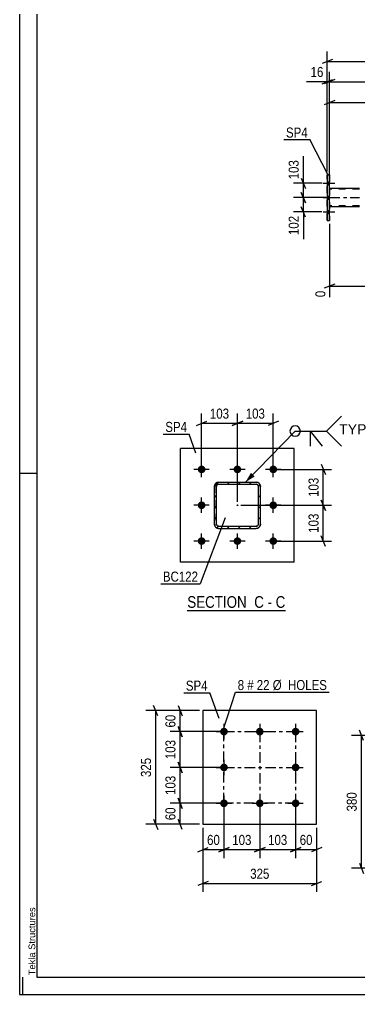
# Model space of a CAD drawing. Header units: millimetres. Extents: x 0 to 841, y 0 to 594.
# Drawn here: x 0 to 97.3, y 0 to 278.8 of the extents above; entities that cross this region are included whole.
import ezdxf

# ---------------------------------------------------------------- set-up
doc = ezdxf.new("R2010")
doc.units = ezdxf.units.MM
doc.linetypes.add('DXK_LINE_DOT2', pattern=[3.9198, 1.9599, -1.9599])
doc.linetypes.add('DXK_LINE_DOT3', pattern=[5.9187, 2.979, -0.9799, 0.9799, -0.9799])
doc.styles.add('Arial', font='ARIAL.TTF', dxfattribs={"height": 0.2})
doc.styles.add('Arial Narrow', font='ARIALN.TTF', dxfattribs={"height": 0.2})

# ---------------------------------------------------------------- blocks, each defined once
blk = doc.blocks.new('Unknown-275727292-1135 - 18137')
at = {"color": 5, "linetype": 'Continuous'}
for p, q in [((0, 594), (0, 0)), ((5, 589), (5, 5)), ((5, 149), (0, 149)), ((1, 0), (1, 5)), ((5, 5), (836, 5)), ((0, 0), (841, 0))]:
    blk.add_line(p, q, dxfattribs=at)
at = {"color": 174, "linetype": 'Continuous', "style": 'Arial'}
blk.add_text('Tekla Structures', height=1.9102, rotation=90, dxfattribs=at).set_placement((4.5, 5.5))
blk = doc.blocks.new('Unknown-275727292-13 - 4971')
at = {"color": 6, "linetype": 'Continuous'}
blk.add_line((48, 109.83), (76.07, 109.83), dxfattribs=at)
at = {"color": 0, "linetype": 'Continuous'}
blk.add_wipeout([(66.11, 110.58), (66.11, 114.08), (48, 114.08), (48, 110.58)], dxfattribs=at)
at = {"color": 7, "linetype": 'Continuous', "style": 'Arial Narrow'}
blk.add_text('SECTION ', height=3.34, dxfattribs=at).set_placement((48, 110.58))
at = {"color": 0, "linetype": 'Continuous'}
blk.add_wipeout([(69.93, 110.58), (69.93, 114.08), (67.16, 114.08), (67.16, 110.58)], dxfattribs=at)
blk.add_wipeout([(72.25, 110.58), (72.25, 114.08), (70.98, 114.08), (70.98, 110.58)], dxfattribs=at)
at = {"color": 7, "linetype": 'Continuous', "style": 'Arial Narrow'}
blk.add_text('C', height=3.34, dxfattribs=at).set_placement((67.16, 110.58))
at = {"color": 0, "linetype": 'Continuous'}
blk.add_wipeout([(76.07, 110.58), (76.07, 114.08), (73.3, 114.08), (73.3, 110.58)], dxfattribs=at)
at = {"color": 7, "linetype": 'Continuous', "style": 'Arial Narrow'}
for s, p in [('-', (70.98, 110.58)), ('C', (73.3, 110.58))]:
    blk.add_text(s, height=3.34, dxfattribs=at).set_placement(p)
blk = doc.blocks.new('Part-275727292-4285 - 4207')
at = {"color": 2, "linetype": 'Continuous'}
for p, q in [((97.23, 230.53), (88.71, 230.53)), ((97.23, 225.25), (88.71, 225.25))]:
    blk.add_line(p, q, dxfattribs=at)
at = {"color": 7, "linetype": 'DXK_LINE_DOT2'}
for p, q in [((88.71, 230.53), (88.71, 230.53)), ((88.71, 230.53), (88.71, 225.25)), ((88.71, 225.25), (88.71, 230.53)), ((97.23, 230.29), (88.71, 230.29)), ((97.23, 225.49), (88.71, 225.49)), ((88.71, 225.25), (88.71, 225.25))]:
    blk.add_line(p, q, dxfattribs=at)
at = {"color": 7, "linetype": 'DXK_LINE_DOT3'}
blk.add_line((88.71, 227.89), (97.23, 227.89), dxfattribs=at)
blk = doc.blocks.new('Bolt-275727292-4305 - 4207')
at = {"linetype": 'Continuous'}
for points in [[(88.71, 231.55), (88.71, 232.43), (88.07, 232.43), (88.07, 231.55)], [(88.71, 231.55), (88.71, 232.43), (88.07, 232.43), (88.07, 231.55)], [(88.71, 231.55), (88.71, 232.43), (88.07, 232.43), (88.07, 231.55)], [(88.71, 227.45), (88.71, 228.33), (88.07, 228.33), (88.07, 227.45)], [(88.71, 227.45), (88.71, 228.33), (88.07, 228.33), (88.07, 227.45)], [(88.71, 223.35), (88.71, 224.23), (88.07, 224.23), (88.07, 223.35)], [(88.71, 223.35), (88.71, 224.23), (88.07, 224.23), (88.07, 223.35)], [(88.71, 223.35), (88.71, 224.23), (88.07, 224.23), (88.07, 223.35)]]:
    blk.add_hatch(color=1, dxfattribs=at).paths.add_polyline_path(points)
at = {"color": 1, "linetype": 'Continuous'}
for p, q in [((86.91, 231.99), (90.23, 231.99)), ((86.91, 231.99), (90.23, 231.99)), ((86.91, 231.99), (90.23, 231.99)), ((88.07, 232.43), (88.71, 232.43)), ((88.07, 232.43), (88.71, 232.43)), ((88.07, 232.43), (88.71, 232.43)), ((88.07, 231.55), (88.71, 231.55)), ((88.07, 231.55), (88.71, 231.55)), ((88.07, 231.55), (88.71, 231.55)), ((86.91, 227.89), (90.23, 227.89)), ((86.91, 227.89), (90.23, 227.89)), ((88.07, 228.33), (88.71, 228.33)), ((88.07, 228.33), (88.71, 228.33)), ((88.07, 227.45), (88.71, 227.45)), ((88.07, 227.45), (88.71, 227.45)), ((86.91, 223.79), (90.23, 223.79)), ((86.91, 223.79), (90.23, 223.79)), ((86.91, 223.79), (90.23, 223.79)), ((88.07, 224.23), (88.71, 224.23)), ((88.07, 224.23), (88.71, 224.23)), ((88.07, 224.23), (88.71, 224.23)), ((88.07, 223.35), (88.71, 223.35)), ((88.07, 223.35), (88.71, 223.35)), ((88.07, 223.35), (88.71, 223.35))]:
    blk.add_line(p, q, dxfattribs=at)
blk = doc.blocks.new('Part-275727292-4377 - 4207')
at = {"color": 2, "linetype": 'Continuous'}
for p, q in [((88.71, 234.39), (88.07, 234.39)), ((88.07, 234.39), (88.07, 221.39)), ((88.71, 221.39), (88.71, 234.39)), ((88.07, 221.39), (88.71, 221.39))]:
    blk.add_line(p, q, dxfattribs=at)
at = {"color": 7, "linetype": 'DXK_LINE_DOT2'}
for p, q in [((88.07, 221.39), (88.07, 234.39)), ((88.71, 234.39), (88.71, 221.39))]:
    blk.add_line(p, q, dxfattribs=at)
blk = doc.blocks.new('Part-275727292-5068 - 4971')
at = {"color": 2, "linetype": 'Continuous'}
for p, q in [((78.6, 156.16), (46.1, 156.16)), ((46.1, 123.66), (46.1, 156.16)), ((78.6, 123.66), (78.6, 156.16)), ((78.6, 123.66), (46.1, 123.66))]:
    blk.add_line(p, q, dxfattribs=at)
blk = doc.blocks.new('Bolt-275727292-5070 - 4971')
at = {"linetype": 'Continuous'}
for points in [[(52.1, 149.06, -1), (52.1, 151.26, -1)], [(62.35, 149.06, -1), (62.35, 151.26, -1)], [(72.6, 149.06, -1), (72.6, 151.26, -1)], [(52.1, 138.81, -1), (52.1, 141.01, -1)], [(72.6, 138.81, -1), (72.6, 141.01, -1)], [(52.1, 128.56, -1), (52.1, 130.76, -1)], [(62.35, 128.56, -1), (62.35, 130.76, -1)], [(72.6, 128.56, -1), (72.6, 130.76, -1)]]:
    blk.add_hatch(color=1, dxfattribs=at).paths.add_polyline_path(points)
at = {"color": 1, "linetype": 'Continuous'}
for p, q in [((52.1, 147.96), (52.1, 152.36)), ((62.35, 147.96), (62.35, 152.36)), ((72.6, 147.96), (72.6, 152.36)), ((54.3, 150.16), (49.9, 150.16)), ((64.55, 150.16), (60.15, 150.16)), ((74.8, 150.16), (70.4, 150.16)), ((54.3, 139.91), (49.9, 139.91)), ((52.1, 137.71), (52.1, 142.11)), ((74.8, 139.91), (70.4, 139.91)), ((72.6, 137.71), (72.6, 142.11)), ((52.1, 127.46), (52.1, 131.86)), ((62.35, 127.46), (62.35, 131.86)), ((72.6, 127.46), (72.6, 131.86)), ((54.3, 129.66), (49.9, 129.66)), ((64.55, 129.66), (60.15, 129.66)), ((74.8, 129.66), (70.4, 129.66))]:
    blk.add_line(p, q, dxfattribs=at)
blk = doc.blocks.new('Part-275727292-5018 - 4971')
at = {"linetype": 'Continuous'}
h = blk.add_hatch(dxfattribs=at)
h.set_pattern_fill('', scale=0.7, style=0, pattern_type=0)
h.set_pattern_definition([(45, (56.9502, 146.5091), (-1.57154, 1.57154), [])])
h.paths.add_polyline_path([(67.75, 146.51), (56.95, 146.51), (56.49, 146.42), (56.1, 146.16), (55.84, 145.77), (55.75, 145.31), (55.75, 134.51), (55.84, 134.05), (56.1, 133.66), (56.49, 133.4), (56.95, 133.31), (67.75, 133.31), (68.21, 133.4), (68.6, 133.66), (68.86, 134.05), (68.95, 134.51), (68.95, 145.31), (68.86, 145.77), (68.6, 146.16), (68.21, 146.42)])
h.paths.add_polyline_path([(68.3, 145.54), (68.35, 145.31), (68.35, 134.51), (68.3, 134.28), (68.17, 134.08), (67.98, 133.95), (67.75, 133.91), (56.95, 133.91), (56.72, 133.95), (56.53, 134.08), (56.4, 134.28), (56.35, 134.51), (56.35, 145.31), (56.4, 145.54), (56.53, 145.73), (56.72, 145.86), (56.95, 145.91), (67.75, 145.91), (67.98, 145.86), (68.17, 145.73)])
blk.add_hatch(color=30, dxfattribs=at).paths.add_polyline_path([(62.35, 139.81, -1), (62.35, 140.01, -1)])
at = {"color": 7, "linetype": 'DXK_LINE_DOT2'}
for p, q in [((55.75, 145.31), (55.84, 145.77)), ((55.75, 145.31), (55.75, 134.51)), ((56.4, 145.54), (56.35, 145.31)), ((56.35, 134.51), (56.35, 145.31)), ((56.53, 145.73), (56.4, 145.54)), ((56.49, 146.42), (56.95, 146.51)), ((56.72, 145.86), (56.53, 145.73)), ((56.95, 145.91), (56.72, 145.86)), ((56.95, 146.51), (67.75, 146.51)), ((56.95, 145.91), (67.75, 145.91)), ((67.75, 146.51), (68.21, 146.42)), ((67.98, 145.86), (67.75, 145.91)), ((68.17, 145.73), (67.98, 145.86)), ((68.3, 145.54), (68.17, 145.73)), ((68.35, 145.31), (68.3, 145.54)), ((68.35, 134.51), (68.35, 145.31)), ((68.86, 145.77), (68.95, 145.31)), ((68.95, 134.51), (68.95, 145.31)), ((55.84, 134.05), (55.75, 134.51)), ((56.35, 134.51), (56.4, 134.28)), ((56.4, 134.28), (56.53, 134.08)), ((56.53, 134.08), (56.72, 133.95)), ((56.72, 133.95), (56.95, 133.91)), ((56.95, 133.91), (67.75, 133.91)), ((67.75, 133.91), (67.98, 133.95)), ((67.98, 133.95), (68.17, 134.08)), ((68.17, 134.08), (68.3, 134.28)), ((68.3, 134.28), (68.35, 134.51)), ((68.95, 134.51), (68.86, 134.05)), ((56.95, 133.31), (56.49, 133.4)), ((56.95, 133.31), (67.75, 133.31)), ((68.21, 133.4), (67.75, 133.31))]:
    blk.add_line(p, q, dxfattribs=at)
at = {"color": 2, "linetype": 'Continuous'}
for p, q in [((55.84, 145.77), (55.75, 145.31)), ((55.75, 145.31), (55.75, 145.31)), ((55.75, 134.51), (55.75, 145.31)), ((56.35, 145.31), (56.4, 145.54)), ((56.35, 145.31), (56.35, 145.31)), ((56.35, 134.51), (56.35, 145.31)), ((56.4, 145.54), (56.53, 145.73)), ((56.95, 146.51), (56.49, 146.42)), ((56.53, 145.73), (56.72, 145.86)), ((56.72, 145.86), (56.95, 145.91)), ((56.95, 146.51), (56.95, 146.51)), ((56.95, 146.51), (67.75, 146.51)), ((56.95, 145.91), (56.95, 145.91)), ((56.95, 145.91), (67.75, 145.91)), ((67.75, 146.51), (67.75, 146.51)), ((68.21, 146.42), (67.75, 146.51)), ((67.75, 145.91), (67.75, 145.91)), ((67.75, 145.91), (67.98, 145.86)), ((67.98, 145.86), (68.17, 145.73)), ((68.17, 145.73), (68.3, 145.54)), ((68.3, 145.54), (68.35, 145.31)), ((68.35, 145.31), (68.35, 145.31)), ((68.35, 134.51), (68.35, 145.31)), ((68.95, 145.31), (68.86, 145.77)), ((68.95, 145.31), (68.95, 145.31)), ((68.95, 134.51), (68.95, 145.31)), ((55.75, 134.51), (55.75, 134.51)), ((55.75, 134.51), (55.84, 134.05)), ((56.35, 134.51), (56.35, 134.51)), ((56.4, 134.28), (56.35, 134.51)), ((56.53, 134.08), (56.4, 134.28)), ((56.72, 133.95), (56.53, 134.08)), ((56.95, 133.91), (56.72, 133.95)), ((56.95, 133.91), (56.95, 133.91)), ((56.95, 133.91), (67.75, 133.91)), ((67.98, 133.95), (67.75, 133.91)), ((67.75, 133.91), (67.75, 133.91)), ((68.17, 134.08), (67.98, 133.95)), ((68.3, 134.28), (68.17, 134.08)), ((68.35, 134.51), (68.3, 134.28)), ((68.35, 134.51), (68.35, 134.51)), ((68.86, 134.05), (68.95, 134.51)), ((68.95, 134.51), (68.95, 134.51)), ((56.49, 133.4), (56.95, 133.31)), ((56.95, 133.31), (56.95, 133.31)), ((56.95, 133.31), (67.75, 133.31)), ((67.75, 133.31), (68.21, 133.4)), ((67.75, 133.31), (67.75, 133.31))]:
    blk.add_line(p, q, dxfattribs=at)
at = {"color": 7, "linetype": 'DXK_LINE_DOT3'}
blk.add_line((62.35, 139.91), (62.35, 139.91), dxfattribs=at)
at = {"color": 30, "linetype": 'DXK_LINE_DOT3'}
blk.add_line((62.35, 139.91), (62.35, 139.91), dxfattribs=at)
at = {"color": 30, "linetype": 'Continuous'}
blk.add_circle((62.35, 139.91), 0.1, dxfattribs=at)
at = {"color": 7, "linetype": 'DXK_LINE_DOT2'}
for centre, start, end in [((56.95, 145.31), 112.5, 157.5), ((67.75, 145.31), 22.5, 67.5), ((56.95, 134.51), 202.5, 247.5), ((67.75, 134.51), 292.5, 337.5)]:
    blk.add_arc(centre, 1.2, start, end, dxfattribs=at)
at = {"color": 2, "linetype": 'Continuous'}
for centre, start, end in [((56.95, 145.31), 112.5, 157.5), ((67.75, 145.31), 22.5, 67.5), ((56.95, 134.51), 202.5, 247.5), ((67.75, 134.51), 292.5, 337.5)]:
    blk.add_arc(centre, 1.2, start, end, dxfattribs=at)
blk = doc.blocks.new('Part-275727292-2144 - 2128')
at = {"color": 2, "linetype": 'Continuous'}
for p, q in [((52.5, 81.18), (52.5, 48.68)), ((85, 81.18), (52.5, 81.18)), ((85, 48.68), (85, 81.18)), ((52.5, 48.68), (85, 48.68))]:
    blk.add_line(p, q, dxfattribs=at)
blk = doc.blocks.new('Bolt-275727292-2177 - 2128')
at = {"linetype": 'Continuous'}
for points in [[(58.5, 76.28, -1), (58.5, 74.08, -1)], [(68.75, 76.28, -1), (68.75, 74.08, -1)], [(79, 76.28, -1), (79, 74.08, -1)], [(58.5, 66.03, -1), (58.5, 63.83, -1)], [(79, 66.03, -1), (79, 63.83, -1)], [(58.5, 55.78, -1), (58.5, 53.58, -1)], [(68.75, 55.78, -1), (68.75, 53.58, -1)], [(79, 55.78, -1), (79, 53.58, -1)]]:
    blk.add_hatch(color=1, dxfattribs=at).paths.add_polyline_path(points)
at = {"color": 1, "linetype": 'Continuous'}
for p, q in [((58.5, 77.38), (58.5, 72.98)), ((68.75, 77.38), (68.75, 72.98)), ((79, 77.38), (79, 72.98)), ((56.3, 75.18), (60.7, 75.18)), ((66.55, 75.18), (70.95, 75.18)), ((76.8, 75.18), (81.2, 75.18)), ((58.5, 67.13), (58.5, 62.73)), ((79, 67.13), (79, 62.73)), ((56.3, 64.93), (60.7, 64.93)), ((76.8, 64.93), (81.2, 64.93)), ((58.5, 56.88), (58.5, 52.48)), ((68.75, 56.88), (68.75, 52.48)), ((79, 56.88), (79, 52.48)), ((56.3, 54.68), (60.7, 54.68)), ((66.55, 54.68), (70.95, 54.68)), ((76.8, 54.68), (81.2, 54.68))]:
    blk.add_line(p, q, dxfattribs=at)
blk = doc.blocks.new('Rectangle-275727292-2264 - 2128')
at = {"color": 1, "linetype": 'DXK_LINE_DOT3'}
blk.add_lwpolyline([(58.5, 75.18), (79, 75.18), (79, 54.68), (58.5, 54.68), (58.5, 75.18)], close=True, dxfattribs=at)
blk = doc.blocks.new('Line-275727292-2250 - 2128')
at = {"color": 1, "linetype": 'DXK_LINE_DOT3'}
blk.add_line((68.75, 75.18), (68.75, 54.68), dxfattribs=at)
blk = doc.blocks.new('Line-275727292-2257 - 2128')
at = {"color": 1, "linetype": 'DXK_LINE_DOT3'}
blk.add_line((58.5, 64.93), (79, 64.93), dxfattribs=at)
blk = doc.blocks.new('StraightDimension-275727292-4506 - 4207')
at = {"color": 7, "linetype": 'Continuous'}
for p, q in [((88.71, 233.46), (88.71, 263.89)), ((90.21, 261.64), (87.21, 260.44)), ((88.71, 261.04), (764.86, 261.04))]:
    blk.add_line(p, q, dxfattribs=at)
blk = doc.blocks.new('StraightDimension-275727292-4526 - 4207')
at = {"color": 7, "linetype": 'Continuous'}
for p, q in [((88.07, 235.39), (88.07, 263.89)), ((88.71, 233.46), (88.71, 263.89)), ((86.57, 260.44), (89.57, 261.64)), ((90.21, 261.64), (87.21, 260.44)), ((88.07, 261.04), (88.71, 261.04))]:
    blk.add_line(p, q, dxfattribs=at)
at = {"color": 0}
blk.add_wipeout([(87.54, 261.79), (87.54, 265.99), (82.69, 265.99), (82.69, 261.79)], dxfattribs=at)
at = {"color": 7, "linetype": 'Continuous'}
blk.add_line((88.07, 261.04), (82.16, 261.04), dxfattribs=at)
blk.add_line((88.07, 261.04), (82.16, 261.04), dxfattribs=at)
at = {"color": 3, "style": 'Arial Narrow'}
blk.add_text('16', height=2.863, dxfattribs=at).set_placement((83.29, 262.39))
blk = doc.blocks.new('StraightDimension-275727292-4556 - 4207')
at = {"color": 7, "linetype": 'Continuous'}
for p, q in [((88.71, 220.39), (88.71, 199.42)), ((234.12, 215.85), (234.12, 193.93)), ((90.21, 203.15), (87.21, 201.95)), ((88.71, 202.55), (234.12, 202.55)), ((232.62, 201.95), (235.62, 203.15))]:
    blk.add_line(p, q, dxfattribs=at)
at = {"color": 0}
blk.add_wipeout([(165.67, 203.3), (165.67, 207.5), (157.16, 207.5), (157.16, 203.3)], dxfattribs=at)
at = {"color": 0, "linetype": 'Continuous'}
for points in [[(88.11, 201.85), (83.91, 201.85), (83.91, 198.82), (88.11, 198.82)], [(233.52, 201.85), (229.32, 201.85), (229.32, 193.33), (233.52, 193.33)]]:
    blk.add_wipeout(points, dxfattribs=at)
at = {"color": 3, "style": 'Arial Narrow'}
blk.add_text('3789', height=2.863, dxfattribs=at).set_placement((157.76, 203.9))
at = {"color": 3, "linetype": 'Continuous', "style": 'Arial Narrow'}
for s, height, p in [('0', 2.86, (87.51, 199.42)), ('3789', 2.863, (232.92, 193.93))]:
    blk.add_text(s, height=height, rotation=90.0002, dxfattribs=at).set_placement(p)
blk = doc.blocks.new('StraightDimension-275727292-4564 - 4207')
at = {"color": 7, "linetype": 'Continuous'}
for p, q in [((88.07, 235.39), (88.07, 269.65)), ((89.57, 267.4), (86.57, 266.2)), ((88.07, 266.8), (765.5, 266.8))]:
    blk.add_line(p, q, dxfattribs=at)
blk = doc.blocks.new('StraightDimension-275727292-4600 - 4207')
at = {"color": 7, "linetype": 'Continuous'}
for p, q in [((88.71, 235.39), (88.71, 257.9)), ((234.12, 239.93), (234.12, 257.9)), ((90.21, 255.65), (87.21, 254.45)), ((88.71, 255.05), (234.12, 255.05)), ((232.62, 254.45), (235.62, 255.65))]:
    blk.add_line(p, q, dxfattribs=at)
at = {"color": 0}
blk.add_wipeout([(165.67, 255.8), (165.67, 260), (157.16, 260), (157.16, 255.8)], dxfattribs=at)
at = {"color": 3, "style": 'Arial Narrow'}
blk.add_text('3789', height=2.863, dxfattribs=at).set_placement((157.76, 256.4))
blk = doc.blocks.new('StraightDimension-275727292-17259 - 4207')
at = {"color": 7, "linetype": 'Continuous'}
for p, q in [((86.6, 231.99), (78.38, 231.99)), ((80.63, 233.49), (81.83, 230.49)), ((81.23, 227.89), (81.23, 231.99)), ((81.83, 226.39), (80.63, 229.39)), ((87.71, 227.89), (78.38, 227.89))]:
    blk.add_line(p, q, dxfattribs=at)
at = {"color": 0}
blk.add_wipeout([(80.48, 239.2), (76.28, 239.2), (76.28, 232.51), (80.48, 232.51)], dxfattribs=at)
at = {"color": 7, "linetype": 'Continuous'}
blk.add_line((81.23, 231.99), (81.23, 239.72), dxfattribs=at)
blk.add_line((81.23, 231.99), (81.23, 239.72), dxfattribs=at)
at = {"color": 3, "style": 'Arial Narrow'}
blk.add_text('103', height=2.863, rotation=90.0002, dxfattribs=at).set_placement((79.88, 233.11))
blk = doc.blocks.new('StraightDimension-275727292-17260 - 4207')
at = {"color": 7, "linetype": 'Continuous'}
for p, q in [((80.63, 229.39), (81.83, 226.39)), ((87.71, 227.89), (78.38, 227.89)), ((81.23, 223.79), (81.23, 227.89)), ((86.51, 223.79), (78.38, 223.79)), ((81.83, 222.29), (80.63, 225.29))]:
    blk.add_line(p, q, dxfattribs=at)
at = {"color": 0}
blk.add_wipeout([(80.48, 223.26), (76.28, 223.26), (76.28, 216.58), (80.48, 216.58)], dxfattribs=at)
at = {"color": 7, "linetype": 'Continuous'}
blk.add_line((81.23, 223.79), (81.23, 216.05), dxfattribs=at)
blk.add_line((81.23, 223.79), (81.23, 216.05), dxfattribs=at)
at = {"color": 3, "style": 'Arial Narrow'}
blk.add_text('102', height=2.863, rotation=90.0002, dxfattribs=at).set_placement((79.88, 217.18))
blk = doc.blocks.new('StraightDimension-275727292-17302 - 4971')
at = {"color": 7, "linetype": 'Continuous'}
for p, q in [((62.35, 140.91), (62.35, 166.19)), ((72.6, 151.16), (72.6, 166.19)), ((60.85, 162.74), (63.85, 163.94)), ((62.35, 163.34), (72.6, 163.34)), ((74.1, 163.94), (71.1, 162.74))]:
    blk.add_line(p, q, dxfattribs=at)
at = {"color": 0}
blk.add_wipeout([(70.82, 164.09), (70.82, 168.29), (64.13, 168.29), (64.13, 164.09)], dxfattribs=at)
at = {"color": 3, "style": 'Arial Narrow'}
blk.add_text('103', height=2.863, dxfattribs=at).set_placement((64.73, 164.69))
blk = doc.blocks.new('StraightDimension-275727292-17303 - 4971')
at = {"color": 7, "linetype": 'Continuous'}
for p, q in [((52.1, 151.16), (52.1, 166.19)), ((62.35, 140.91), (62.35, 166.19)), ((50.6, 162.74), (53.6, 163.94)), ((52.1, 163.34), (62.35, 163.34)), ((63.85, 163.94), (60.85, 162.74))]:
    blk.add_line(p, q, dxfattribs=at)
at = {"color": 0}
blk.add_wipeout([(60.57, 164.09), (60.57, 168.29), (53.88, 168.29), (53.88, 164.09)], dxfattribs=at)
at = {"color": 3, "style": 'Arial Narrow'}
blk.add_text('103', height=2.863, dxfattribs=at).set_placement((54.48, 164.69))
blk = doc.blocks.new('StraightDimension-275727292-17329 - 4971')
at = {"color": 7, "linetype": 'Continuous'}
for p, q in [((86.31, 151.66), (87.51, 148.66)), ((73.6, 150.16), (89.31, 150.16)), ((86.91, 139.91), (86.91, 150.16)), ((63.35, 139.91), (89.31, 139.91)), ((87.51, 138.41), (86.31, 141.41))]:
    blk.add_line(p, q, dxfattribs=at)
at = {"color": 0}
blk.add_wipeout([(86.16, 148.38), (81.96, 148.38), (81.96, 141.69), (86.16, 141.69)], dxfattribs=at)
at = {"color": 3, "style": 'Arial Narrow'}
blk.add_text('103', height=2.863, rotation=90.0002, dxfattribs=at).set_placement((85.56, 142.29))
blk = doc.blocks.new('StraightDimension-275727292-17330 - 4971')
at = {"color": 7, "linetype": 'Continuous'}
for p, q in [((63.35, 139.91), (89.31, 139.91)), ((86.31, 141.41), (87.51, 138.41)), ((86.91, 129.66), (86.91, 139.91)), ((87.51, 128.16), (86.31, 131.16)), ((73.6, 129.66), (89.31, 129.66))]:
    blk.add_line(p, q, dxfattribs=at)
at = {"color": 0}
blk.add_wipeout([(86.16, 138.13), (81.96, 138.13), (81.96, 131.44), (86.16, 131.44)], dxfattribs=at)
at = {"color": 3, "style": 'Arial Narrow'}
blk.add_text('103', height=2.863, rotation=90.0002, dxfattribs=at).set_placement((85.56, 132.04))
blk = doc.blocks.new('StraightDimension-275727292-1818 - 1767')
at = {"color": 7, "linetype": 'Continuous'}
for p, q in [((98.43, 72.6), (97.23, 75.6)), ((111.3, 74.1), (94.98, 74.1)), ((97.83, 36.1), (97.83, 74.1)), ((97.23, 37.6), (98.43, 34.6)), ((111.3, 36.1), (94.98, 36.1))]:
    blk.add_line(p, q, dxfattribs=at)
at = {"color": 0}
blk.add_wipeout([(97.08, 58.45), (92.88, 58.45), (92.88, 51.76), (97.08, 51.76)], dxfattribs=at)
at = {"color": 3, "style": 'Arial Narrow'}
blk.add_text('380', height=2.863, rotation=90.0002, dxfattribs=at).set_placement((96.48, 52.36))
blk = doc.blocks.new('StraightDimension-275727292-2204 - 2128')
at = {"color": 7, "linetype": 'Continuous'}
for p, q in [((79, 53.68), (79, 39.02)), ((85, 47.68), (85, 39.02)), ((77.5, 40.82), (80.5, 42.02)), ((86.5, 42.02), (83.5, 40.82)), ((79, 41.42), (85, 41.42))]:
    blk.add_line(p, q, dxfattribs=at)
at = {"color": 0}
blk.add_wipeout([(84.43, 42.17), (84.43, 46.37), (79.57, 46.37), (79.57, 42.17)], dxfattribs=at)
at = {"color": 3, "style": 'Arial Narrow'}
blk.add_text('60', height=2.863, dxfattribs=at).set_placement((80.17, 42.77))
blk = doc.blocks.new('StraightDimension-275727292-8043 - 2128')
at = {"color": 7, "linetype": 'Continuous'}
for p, q in [((58.5, 53.68), (58.5, 39.02)), ((68.75, 53.68), (68.75, 39.02)), ((57, 40.82), (60, 42.02)), ((70.25, 42.02), (67.25, 40.82)), ((58.5, 41.42), (68.75, 41.42))]:
    blk.add_line(p, q, dxfattribs=at)
at = {"color": 0}
blk.add_wipeout([(66.97, 42.17), (66.97, 46.37), (60.28, 46.37), (60.28, 42.17)], dxfattribs=at)
at = {"color": 3, "style": 'Arial Narrow'}
blk.add_text('103', height=2.863, dxfattribs=at).set_placement((60.88, 42.77))
blk = doc.blocks.new('StraightDimension-275727292-2179 - 2128')
at = {"color": 7, "linetype": 'Continuous'}
for p, q in [((52.5, 47.68), (52.5, 29.35)), ((85, 47.68), (85, 29.35)), ((54, 32.35), (51, 31.15)), ((52.5, 31.75), (85, 31.75)), ((83.5, 31.15), (86.5, 32.35))]:
    blk.add_line(p, q, dxfattribs=at)
at = {"color": 0}
blk.add_wipeout([(72.09, 32.5), (72.09, 36.7), (65.41, 36.7), (65.41, 32.5)], dxfattribs=at)
at = {"color": 3, "style": 'Arial Narrow'}
blk.add_text('325', height=2.863, dxfattribs=at).set_placement((66.01, 33.1))
blk = doc.blocks.new('StraightDimension-275727292-2194 - 2128')
at = {"color": 7, "linetype": 'Continuous'}
for p, q in [((58.5, 53.68), (58.5, 39.02)), ((52.5, 47.68), (52.5, 39.02)), ((51, 40.82), (54, 42.02)), ((60, 42.02), (57, 40.82)), ((52.5, 41.42), (58.5, 41.42))]:
    blk.add_line(p, q, dxfattribs=at)
at = {"color": 0}
blk.add_wipeout([(57.93, 42.17), (57.93, 46.37), (53.07, 46.37), (53.07, 42.17)], dxfattribs=at)
at = {"color": 3, "style": 'Arial Narrow'}
blk.add_text('60', height=2.863, dxfattribs=at).set_placement((53.67, 42.77))
blk = doc.blocks.new('StraightDimension-275727292-2215 - 2128')
at = {"color": 7, "linetype": 'Continuous'}
for p, q in [((51.5, 81.18), (36.11, 81.18)), ((39.56, 79.68), (38.36, 82.68)), ((38.96, 48.68), (38.96, 81.18)), ((51.5, 48.68), (36.11, 48.68)), ((38.36, 50.18), (39.56, 47.18))]:
    blk.add_line(p, q, dxfattribs=at)
at = {"color": 0}
blk.add_wipeout([(38.21, 68.27), (34.01, 68.27), (34.01, 61.58), (38.21, 61.58)], dxfattribs=at)
at = {"color": 3, "style": 'Arial Narrow'}
blk.add_text('325', height=2.863, rotation=90.0002, dxfattribs=at).set_placement((37.61, 62.18))
blk = doc.blocks.new('StraightDimension-275727292-2226 - 2128')
at = {"color": 7, "linetype": 'Continuous'}
for p, q in [((51.5, 81.18), (43.11, 81.18)), ((45.36, 82.68), (46.56, 79.68)), ((45.96, 75.18), (45.96, 81.18)), ((46.56, 73.68), (45.36, 76.68)), ((57.5, 75.18), (43.11, 75.18))]:
    blk.add_line(p, q, dxfattribs=at)
at = {"color": 0}
blk.add_wipeout([(45.21, 80.6), (41.01, 80.6), (41.01, 75.75), (45.21, 75.75)], dxfattribs=at)
at = {"color": 3, "style": 'Arial Narrow'}
blk.add_text('60', height=2.863, rotation=90.0002, dxfattribs=at).set_placement((44.61, 76.35))
blk = doc.blocks.new('StraightDimension-275727292-8065 - 2128')
at = {"color": 7, "linetype": 'Continuous'}
for p, q in [((57.5, 64.93), (43.11, 64.93)), ((45.36, 66.43), (46.56, 63.43)), ((45.96, 54.68), (45.96, 64.93)), ((46.56, 53.18), (45.36, 56.18)), ((57.5, 54.68), (43.11, 54.68))]:
    blk.add_line(p, q, dxfattribs=at)
at = {"color": 0}
blk.add_wipeout([(45.21, 63.14), (41.01, 63.14), (41.01, 56.46), (45.21, 56.46)], dxfattribs=at)
at = {"color": 3, "style": 'Arial Narrow'}
blk.add_text('103', height=2.863, rotation=90.0002, dxfattribs=at).set_placement((44.61, 57.06))
blk = doc.blocks.new('StraightDimension-275727292-2236 - 2128')
at = {"color": 7, "linetype": 'Continuous'}
for p, q in [((45.36, 56.18), (46.56, 53.18)), ((57.5, 54.68), (43.11, 54.68)), ((45.96, 48.68), (45.96, 54.68)), ((51.5, 48.68), (43.11, 48.68)), ((46.56, 47.18), (45.36, 50.18))]:
    blk.add_line(p, q, dxfattribs=at)
at = {"color": 0}
blk.add_wipeout([(45.21, 54.1), (41.01, 54.1), (41.01, 49.25), (45.21, 49.25)], dxfattribs=at)
at = {"color": 3, "style": 'Arial Narrow'}
blk.add_text('60', height=2.863, rotation=90.0002, dxfattribs=at).set_placement((44.61, 49.85))
blk = doc.blocks.new('StraightDimension-275727292-8045 - 2128')
at = {"color": 7, "linetype": 'Continuous'}
for p, q in [((68.75, 53.68), (68.75, 39.02)), ((79, 53.68), (79, 39.02)), ((67.25, 40.82), (70.25, 42.02)), ((80.5, 42.02), (77.5, 40.82)), ((68.75, 41.42), (79, 41.42))]:
    blk.add_line(p, q, dxfattribs=at)
at = {"color": 0}
blk.add_wipeout([(77.22, 42.17), (77.22, 46.37), (70.53, 46.37), (70.53, 42.17)], dxfattribs=at)
at = {"color": 3, "style": 'Arial Narrow'}
blk.add_text('103', height=2.863, dxfattribs=at).set_placement((71.13, 42.77))
blk = doc.blocks.new('StraightDimension-275727292-8067 - 2128')
at = {"color": 7, "linetype": 'Continuous'}
for p, q in [((45.36, 76.68), (46.56, 73.68)), ((57.5, 75.18), (43.11, 75.18)), ((45.96, 64.93), (45.96, 75.18)), ((57.5, 64.93), (43.11, 64.93)), ((46.56, 63.43), (45.36, 66.43))]:
    blk.add_line(p, q, dxfattribs=at)
at = {"color": 0}
blk.add_wipeout([(45.21, 73.39), (41.01, 73.39), (41.01, 66.71), (45.21, 66.71)], dxfattribs=at)
at = {"color": 3, "style": 'Arial Narrow'}
blk.add_text('103', height=2.863, rotation=90.0002, dxfattribs=at).set_placement((44.61, 67.31))
blk = doc.blocks.new('Mark-275727292-4373 - 4207')
at = {"color": 0}
blk.add_wipeout([(82.45, 245.06), (82.45, 248.06), (76.24, 248.06), (76.24, 245.06)], dxfattribs=at)
blk.add_wipeout([(82.45, 245.06), (82.45, 248.06), (76.24, 248.06), (76.24, 245.06)], dxfattribs=at)
at = {"color": 30, "linetype": 'Continuous'}
for p in [(75.64, 244.46), (88.36, 234.12)]:
    blk.add_line(p, (83.05, 244.46), dxfattribs=at)
at = {"color": 3, "style": 'Arial Narrow'}
blk.add_text('SP4', height=2.863, dxfattribs=at).set_placement((76.24, 245.06))
blk = doc.blocks.new('Mark-275727292-5014 - 4971')
at = {"color": 0}
blk.add_wipeout([(51.08, 118.07), (51.08, 121.07), (41.03, 121.07), (41.03, 118.07)], dxfattribs=at)
blk.add_wipeout([(51.08, 118.07), (51.08, 121.07), (41.03, 121.07), (41.03, 118.07)], dxfattribs=at)
at = {"color": 30, "linetype": 'Continuous'}
for p in [(58.8, 136.27), (40.43, 117.47)]:
    blk.add_line(p, (51.68, 117.47), dxfattribs=at)
at = {"color": 3, "style": 'Arial Narrow'}
blk.add_text('BC122', height=2.863, dxfattribs=at).set_placement((41.03, 118.07))
blk = doc.blocks.new('Mark-275727292-5064 - 4971')
at = {"color": 0}
blk.add_wipeout([(47.94, 160.88), (47.94, 163.88), (41.72, 163.88), (41.72, 160.88)], dxfattribs=at)
blk.add_wipeout([(47.94, 160.88), (47.94, 163.88), (41.72, 163.88), (41.72, 160.88)], dxfattribs=at)
at = {"color": 30, "linetype": 'Continuous'}
for p in [(41.12, 160.28), (50.48, 154.82)]:
    blk.add_line(p, (48.54, 160.28), dxfattribs=at)
at = {"color": 3, "style": 'Arial Narrow'}
blk.add_text('SP4', height=2.863, dxfattribs=at).set_placement((41.72, 160.88))
blk = doc.blocks.new('WeldMark-275727292-5174 - 4971')
at = {"linetype": 'Continuous'}
blk.add_hatch(color=30, dxfattribs=at).paths.add_polyline_path([(67.28, 148.14), (64.65, 146.51), (66.21, 149.18)])
at = {"color": 30, "linetype": 'Continuous'}
for p, q in [((64.65, 146.51), (78.87, 161.13)), ((78.87, 161.13), (87.87, 161.13))]:
    blk.add_line(p, q, dxfattribs=at)
at = {"color": 3, "linetype": 'Continuous'}
for q in [(86.58, 156.84), (83.16, 156.84)]:
    blk.add_line((83.16, 161.13), q, dxfattribs=at)
for start, end in [(90, 270), (270, 90)]:
    blk.add_arc((78.87, 161.13), 1.5, start, end, dxfattribs=at)
at = {"color": 0, "linetype": 'Continuous'}
blk.add_wipeout([(99.25, 160.23), (99.25, 163.23), (91.47, 163.23), (91.47, 160.23)], dxfattribs=at)
blk.add_wipeout([(99.25, 160.23), (99.25, 163.23), (91.47, 163.23), (91.47, 160.23)], dxfattribs=at)
at = {"color": 3, "linetype": 'Continuous'}
for q in [(92.16, 165.41), (92.16, 156.84)]:
    blk.add_line((87.87, 161.13), q, dxfattribs=at)
at = {"color": 3, "linetype": 'Continuous', "style": 'Arial'}
blk.add_text('TYP', height=2.865, dxfattribs=at).set_placement((91.47, 160.23))
blk = doc.blocks.new('Mark-275727292-2140 - 2128')
at = {"color": 0}
blk.add_wipeout([(53.82, 86.89), (53.82, 89.89), (47.6, 89.89), (47.6, 86.89)], dxfattribs=at)
blk.add_wipeout([(53.82, 86.89), (53.82, 89.89), (47.6, 89.89), (47.6, 86.89)], dxfattribs=at)
at = {"color": 30, "linetype": 'Continuous'}
for p in [(47, 86.29), (57.13, 78.92)]:
    blk.add_line(p, (54.42, 86.29), dxfattribs=at)
at = {"color": 3, "style": 'Arial Narrow'}
blk.add_text('SP4', height=2.863, dxfattribs=at).set_placement((47.6, 86.89))
blk = doc.blocks.new('Mark-275727292-2173 - 2128')
at = {"color": 0}
blk.add_wipeout([(64.26, 87.07), (64.26, 90.07), (62.43, 90.07), (62.43, 87.07)], dxfattribs=at)
blk.add_wipeout([(64.26, 87.07), (64.26, 90.07), (62.43, 90.07), (62.43, 87.07)], dxfattribs=at)
at = {"color": 7, "linetype": 'Continuous'}
blk.add_line((58.11, 75), (61.83, 86.47), dxfattribs=at)
at = {"color": 0}
blk.add_wipeout([(66.99, 87.07), (66.99, 90.07), (65.16, 90.07), (65.16, 87.07)], dxfattribs=at)
blk.add_wipeout([(66.99, 87.07), (66.99, 90.07), (65.16, 90.07), (65.16, 87.07)], dxfattribs=at)
at = {"color": 3, "style": 'Arial Narrow'}
blk.add_text('8', height=2.86, dxfattribs=at).set_placement((62.43, 87.07))
at = {"color": 0}
blk.add_wipeout([(71.55, 87.07), (71.55, 90.07), (67.89, 90.07), (67.89, 87.07)], dxfattribs=at)
blk.add_wipeout([(71.55, 87.07), (71.55, 90.07), (67.89, 90.07), (67.89, 87.07)], dxfattribs=at)
at = {"color": 3, "style": 'Arial Narrow'}
blk.add_text('#', height=2.86, dxfattribs=at).set_placement((65.16, 87.07))
at = {"color": 0}
blk.add_wipeout([(87.97, 87.07), (87.97, 90.07), (72.45, 90.07), (72.45, 87.07)], dxfattribs=at)
blk.add_wipeout([(87.97, 87.07), (87.97, 90.07), (72.45, 90.07), (72.45, 87.07)], dxfattribs=at)
at = {"color": 7, "linetype": 'Continuous'}
blk.add_line((61.83, 86.47), (88.57, 86.47), dxfattribs=at)
at = {"color": 3, "style": 'Arial Narrow'}
for s, p in [('22', (67.89, 87.07)), ('Ø  HOLES', (72.45, 87.07))]:
    blk.add_text(s, height=2.863, dxfattribs=at).set_placement(p)

msp = doc.modelspace()

# ---------------------------------------------------------------- block references
for name in ['Unknown-275727292-1135 - 18137', 'Part-275727292-4377 - 4207', 'Bolt-275727292-4305 - 4207', 'Part-275727292-4285 - 4207', 'Part-275727292-5068 - 4971', 'Bolt-275727292-5070 - 4971', 'Part-275727292-5018 - 4971', 'Part-275727292-2144 - 2128', 'Bolt-275727292-2177 - 2128', 'Rectangle-275727292-2264 - 2128', 'Line-275727292-2250 - 2128', 'Line-275727292-2257 - 2128']:
    msp.add_blockref(name, (0, 0))

# ---------------------------------------------------------------- next in the draw order: block references
for name in ['StraightDimension-275727292-4506 - 4207', 'StraightDimension-275727292-4556 - 4207', 'StraightDimension-275727292-17302 - 4971', 'Mark-275727292-5014 - 4971', 'Unknown-275727292-13 - 4971', 'StraightDimension-275727292-1818 - 1767', 'StraightDimension-275727292-8043 - 2128', 'StraightDimension-275727292-2204 - 2128']:
    msp.add_blockref(name, (0, 0))

# ---------------------------------------------------------------- next in the draw order: block references
for name in ['StraightDimension-275727292-4526 - 4207', 'StraightDimension-275727292-17303 - 4971', 'StraightDimension-275727292-2179 - 2128']:
    msp.add_blockref(name, (0, 0))

# ---------------------------------------------------------------- next in the draw order: block references
for name in ['StraightDimension-275727292-4564 - 4207', 'Mark-275727292-5064 - 4971', 'StraightDimension-275727292-17329 - 4971', 'StraightDimension-275727292-2194 - 2128', 'StraightDimension-275727292-8045 - 2128']:
    msp.add_blockref(name, (0, 0))

# ---------------------------------------------------------------- next in the draw order: block references
for name in ['StraightDimension-275727292-4600 - 4207', 'WeldMark-275727292-5174 - 4971', 'StraightDimension-275727292-17330 - 4971', 'StraightDimension-275727292-2215 - 2128']:
    msp.add_blockref(name, (0, 0))

# ---------------------------------------------------------------- next in the draw order: block references
for name in ['StraightDimension-275727292-17259 - 4207', 'StraightDimension-275727292-2226 - 2128', 'StraightDimension-275727292-8065 - 2128']:
    msp.add_blockref(name, (0, 0))

# ---------------------------------------------------------------- next in the draw order: block references
for name in ['Mark-275727292-4373 - 4207', 'StraightDimension-275727292-17260 - 4207', 'Mark-275727292-2140 - 2128', 'StraightDimension-275727292-8067 - 2128', 'StraightDimension-275727292-2236 - 2128']:
    msp.add_blockref(name, (0, 0))

# ---------------------------------------------------------------- next in the draw order: block references
msp.add_blockref('Mark-275727292-2173 - 2128', (0, 0))

doc.saveas('drawing.dxf')
